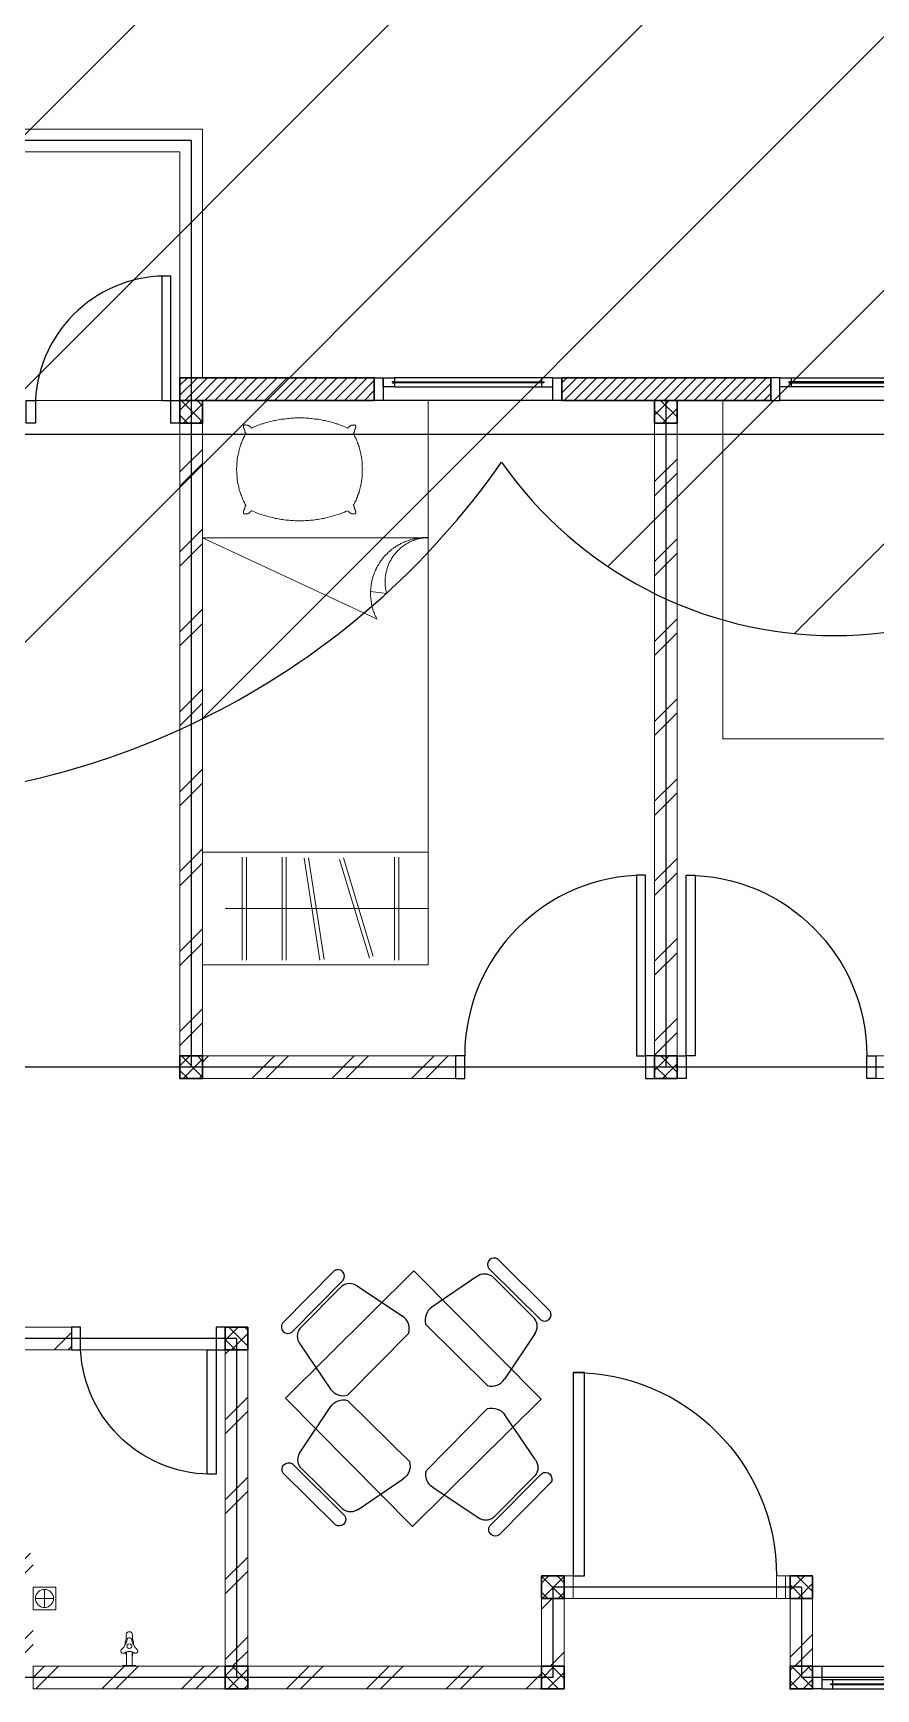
# Model space of a CAD drawing. Header units: millimetres. Extents: x -324 to 75, y -297 to 74.
# Drawn here: x -57.53 to -53.8, y 7.9 to 15.22 of the extents above; entities that cross this region are included whole.
import ezdxf

# ---------------------------------------------------------------- set-up
doc = ezdxf.new("R2010")
doc.units = ezdxf.units.MM
doc.layers.get('defpoints').update_dxf_attribs({"color": 1})
for name, color, linetype, lineweight in [('ars', 11, 'Continuous', 0), ('KOL', 1, 'Continuous', 30), ('KOLOM', 4, 'Continuous', 9), ('lan', 7, 'Continuous', 15), ('SANITAIR', 15, 'Continuous', 9), ('tem', 5, 'Continuous', 20)]:
    doc.layers.add(name, color=color, linetype=linetype, lineweight=lineweight)
doc.layers.add('as', color=1, linetype='Continuous', plot=False)
doc.layers.add('FURNITURE', color=68, linetype='Continuous')
doc.layers.add('Kusen', color=30, linetype='Continuous')
doc.styles.add('ATTR', font='romans.shx', dxfattribs={"width": 0.8, "height": 0.56})
pattern_1 = [(45, (517.045883, -325.731844), (-0.0220970869, 0.0220970869), [])]

# ---------------------------------------------------------------- blocks, each defined once
blk = doc.blocks.new('T. J1')
at = {"layer": 'Kusen'}
for p, q in [((-0.7188, 0.1), (-0.0688, 0.1)), ((0.7212, 0.1), (0.0712, 0.1)), ((-0.0188, 0), (-0.7688, 0)), ((-0.0688, 0.06), (-0.7188, 0.06)), ((0.0212, 0), (0.7712, 0)), ((0.0712, 0.06), (0.7212, 0.06))]:
    blk.add_line(p, q, dxfattribs=at)
for points in [[(-0.8088, 0), (-0.7688, 0), (-0.7688, 0.1), (-0.8088, 0.1)], [(-0.0188, 0), (0.0212, 0), (0.0212, 0.1), (-0.0188, 0.1)], [(0.8112, 0), (0.7712, 0), (0.7712, 0.1), (0.8112, 0.1)]]:
    blk.add_lwpolyline(points, close=True, dxfattribs=at)
for points in [[(-0.7188, 0.0775), (-0.7188, 0.06), (-0.7688, 0.06), (-0.7688, 0.1), (-0.7188, 0.1), (-0.7188, 0.0825), (-0.7288, 0.0825), (-0.7288, 0.0775), (-0.7188, 0.0775)], [(-0.0688, 0.0775), (-0.0688, 0.06), (-0.0188, 0.06), (-0.0188, 0.1), (-0.0688, 0.1), (-0.0688, 0.0825), (-0.0588, 0.0825), (-0.0588, 0.0775), (-0.0688, 0.0775)], [(0.0712, 0.0775), (0.0712, 0.06), (0.0212, 0.06), (0.0212, 0.1), (0.0712, 0.1), (0.0712, 0.0825), (0.0612, 0.0825), (0.0612, 0.0775), (0.0712, 0.0775)], [(0.7212, 0.0775), (0.7212, 0.06), (0.7712, 0.06), (0.7712, 0.1), (0.7212, 0.1), (0.7212, 0.0825), (0.7312, 0.0825), (0.7312, 0.0775), (0.7212, 0.0775)]]:
    blk.add_lwpolyline(points, dxfattribs=at)
at = {"layer": 'Kusen', "color": 141}
for points in [[(-0.7288, 0.0775), (-0.0588, 0.0775), (-0.0588, 0.0825), (-0.7288, 0.0825)], [(0.7312, 0.0775), (0.0612, 0.0775), (0.0612, 0.0825), (0.7312, 0.0825)]]:
    blk.add_lwpolyline(points, close=True, dxfattribs=at)
blk = doc.blocks.new('T. J2')
at = {"layer": 'Kusen'}
for p, q in [((-0.3692, 0.1), (0.2808, 0.1)), ((-0.4192, 0), (0.3308, 0)), ((0.2808, 0.06), (-0.3692, 0.06))]:
    blk.add_line(p, q, dxfattribs=at)
for points in [[(-0.4592, 0), (-0.4192, 0), (-0.4192, 0.1), (-0.4592, 0.1)], [(0.3308, 0), (0.3708, 0), (0.3708, 0.1), (0.3308, 0.1)]]:
    blk.add_lwpolyline(points, close=True, dxfattribs=at)
for points in [[(-0.3692, 0.0775), (-0.3692, 0.06), (-0.4192, 0.06), (-0.4192, 0.1), (-0.3692, 0.1), (-0.3692, 0.0825), (-0.3792, 0.0825), (-0.3792, 0.0775), (-0.3692, 0.0775)], [(0.2808, 0.0775), (0.2808, 0.06), (0.3308, 0.06), (0.3308, 0.1), (0.2808, 0.1), (0.2808, 0.0825), (0.2908, 0.0825), (0.2908, 0.0775), (0.2808, 0.0775)]]:
    blk.add_lwpolyline(points, dxfattribs=at)
at = {"layer": 'Kusen', "color": 141}
blk.add_lwpolyline([(-0.3792, 0.0775), (0.2908, 0.0775), (0.2908, 0.0825), (-0.3792, 0.0825)], close=True, dxfattribs=at)
blk = doc.blocks.new('P.80')
at = {"layer": 'Kusen'}
for points in [[(-69.8094, -74.8368), (-69.7694, -74.8368), (-69.7694, -74.0368), (-69.8094, -74.0368)], [(-70.6094, -74.9368), (-70.5694, -74.9368), (-70.5694, -74.8368), (-70.6094, -74.8368)], [(-69.7694, -74.9368), (-69.7294, -74.9368), (-69.7294, -74.8368), (-69.7694, -74.8368)]]:
    blk.add_lwpolyline(points, close=True, dxfattribs=at)
blk.add_arc((-69.7694, -74.8368), 0.8, 90, 180, dxfattribs=at)
blk = doc.blocks.new('P.60')
at = {"layer": 'Kusen'}
for points in [[(1472.8348, 997.5354), (1472.8748, 997.5354), (1472.8748, 997.4354), (1472.8348, 997.4354)], [(1473.4748, 997.5354), (1473.5148, 997.5354), (1473.5148, 997.4354), (1473.4748, 997.4354)], [(1472.8748, 996.8854), (1472.9148, 996.8854), (1472.9148, 997.4354), (1472.8748, 997.4354)]]:
    blk.add_lwpolyline(points, close=True, dxfattribs=at)
blk.add_arc((1472.8948, 997.4658), 0.5808, 268.02661, 356.99428, dxfattribs=at)
blk = doc.blocks.new('K 10.10')
at = {"layer": 'ars'}
h = blk.add_hatch(dxfattribs=at)
h.set_pattern_fill('_USER', color=256, scale=0.05, angle=45, double=1, pattern_type=0)
h.set_pattern_definition([(45, (0, 0), (-0.035355339, 0.035355339), []), (135, (0, 0), (-0.035355339, -0.035355339), [])])
h.paths.add_polyline_path([(1560.5383, 1380.4069), (1560.6383, 1380.4069), (1560.6383, 1380.5069), (1560.5383, 1380.5069)])
at = {"layer": 'KOL'}
blk.add_lwpolyline([(1560.5383, 1380.4069), (1560.6383, 1380.4069), (1560.6383, 1380.5069), (1560.5383, 1380.5069)], close=True, dxfattribs=at)
blk = doc.blocks.new('KRAN ATAS')
for p, q in [((-0.0198, 0), (0, 0)), ((-0.0198, -0.0015), (-0.0198, 0)), ((0.0198, 0), (0, 0)), ((0.0198, -0.0015), (0.0198, 0)), ((-0.0193, -0.002), (0, -0.002)), ((-0.0087, -0.006), (-0.0087, -0.0441)), ((0.0193, -0.002), (0, -0.002)), ((0.0087, -0.006), (0.0087, -0.0441))]:
    blk.add_line(p, q)
for centre, radius, start, end in [((-0.0191, -0.047), 0.00682, 147.2603, 232.4214), ((-0.0188, -0.0464), 0.00682, 67.5786, 152.7397), ((-0.0193, -0.0015), 0.0005, 180, 270), ((0, -0.0187), 0.0268, 232.9628, 307.0372), ((-0.0127, -0.006), 0.004, 0, 90), ((0.0743, -0.0604), 0.0878, 163.7486, 168.4446), ((-0.0388, -0.0275), 0.03, 343.7486, 0), ((0.0127, -0.006), 0.004, 90, 180), ((0.0388, -0.0275), 0.03, 180, 196.2514), ((-0.0743, -0.0604), 0.0878, 11.5554, 16.2514), ((0.0188, -0.0464), 0.00682, 27.2603, 112.4214), ((0.0193, -0.0015), 0.0005, 270, 0), ((0.0191, -0.047), 0.00682, 307.5786, 32.7397), ((-0.0514, -0.0871), 0.0447, 7.4918, 50.9581), ((0.0743, -0.0604), 0.0878, 182.0552, 189.0251), ((-0.0892, -0.0965), 0.08, 0.3555, 16.2023), ((-0.0004, -0.0965), 0.0088, 176.8553, 272.6444), ((-0.0004, -0.0613), 0.0068, 86.5771, 273.4229), ((-0.0003, -0.0804), 0.00682, 187.5786, 272.7397), ((0.0004, -0.0613), 0.0068, 266.5771, 93.4229), ((0.0003, -0.0804), 0.00682, 267.2603, 352.4214), ((0.0004, -0.0965), 0.0088, 267.3556, 3.1447), ((0.0514, -0.0871), 0.0447, 129.0419, 172.5082), ((0.0892, -0.0965), 0.08, 163.7977, 179.6445), ((-0.0743, -0.0604), 0.0878, 350.9749, 357.9448)]:
    blk.add_arc(centre, radius, start, end)
blk = doc.blocks.new('AVOOR')
blk.add_lwpolyline([(-21.8185, -71.5914), (-21.9185, -71.5914), (-21.9185, -71.4914), (-21.8185, -71.4914)], close=True)
for points in [[(-21.9085, -71.5414), (-21.8285, -71.5414)], [(-21.8685, -71.5014), (-21.8685, -71.5814)]]:
    blk.add_lwpolyline(points)
blk.add_circle((-21.8685, -71.5414), 0.04)
blk = doc.blocks.new('P-90')
at = {"layer": 'Kusen'}
blk.add_lwpolyline([(374.6908, -21.5979), (374.7408, -21.5979), (374.7408, -22.4979), (374.6908, -22.4979)], close=True, dxfattribs=at)
at = {"layer": 'Kusen', "lineweight": 9}
for points in [[(373.8008, -22.4979), (373.8408, -22.4979), (373.8408, -22.5979), (373.8008, -22.5979)], [(374.7408, -22.4979), (374.7808, -22.4979), (374.7808, -22.5979), (374.7408, -22.5979)]]:
    blk.add_lwpolyline(points, close=True, dxfattribs=at)
at = {"layer": 'Kusen'}
blk.add_arc((374.7408, -22.4979), 0.9, 90, 180, dxfattribs=at)
blk = doc.blocks.new('BED2')
blk.add_lwpolyline([(-0.4994, 1.9988), (0.4994, 1.9988), (0.4994, 0), (-0.4994, 0)], close=True)
for points in [[(0.4994, 1.9988), (0.4994, 0)], [(0.2827, 1.8765), (0.2766, 1.8789), (0.2706, 1.8826), (0.2633, 1.885), (0.2573, 1.8874), (0.2512, 1.8898), (0.2439, 1.8923), (0.2379, 1.8947), (0.2306, 1.8959), (0.2246, 1.8983), (0.2185, 1.9007), (0.2113, 1.9019), (0.2052, 1.9044), (0.1979, 1.9056), (0.1919, 1.9068), (0.1846, 1.9092), (0.1786, 1.9104), (0.1713, 1.9116), (0.1653, 1.9128), (0.158, 1.914), (0.1519, 1.9153), (0.1447, 1.9165), (0.1374, 1.9165), (0.1314, 1.9177), (0.1241, 1.9189), (0.118, 1.9189), (0.1108, 1.9201), (0.1047, 1.9201), (0.0975, 1.9201), (0.0902, 1.9213), (0.0841, 1.9213), (0.0769, 1.9213), (0.0708, 1.9213), (0.0636, 1.9213), (0.0563, 1.9213), (0.0502, 1.9213), (0.043, 1.9201), (0.0369, 1.9201), (0.0297, 1.9201), (0.0224, 1.9189), (0.0163, 1.9189), (0.0091, 1.9177), (0.003, 1.9165), (-0.0042, 1.9165), (-0.0115, 1.9153), (-0.0176, 1.914), (-0.0248, 1.9128), (-0.0309, 1.9116), (-0.0381, 1.9104), (-0.0442, 1.9092), (-0.0515, 1.9068), (-0.0575, 1.9056), (-0.0648, 1.9044), (-0.0708, 1.9019), (-0.0781, 1.9007), (-0.0841, 1.8983), (-0.0902, 1.8959), (-0.0975, 1.8947), (-0.1035, 1.8923), (-0.1108, 1.8898), (-0.1168, 1.8874), (-0.1229, 1.885), (-0.1301, 1.8826), (-0.1362, 1.8789), (-0.1423, 1.8765)], [(-0.1677, 1.8523), (-0.1701, 1.8475), (-0.1725, 1.8426), (-0.1749, 1.8378), (-0.1774, 1.8329), (-0.1798, 1.8293), (-0.1822, 1.8245), (-0.1834, 1.8196), (-0.1858, 1.8148), (-0.187, 1.8099), (-0.1895, 1.8051), (-0.1907, 1.799), (-0.1931, 1.7942), (-0.1943, 1.7893), (-0.1955, 1.7845), (-0.1967, 1.7797), (-0.1979, 1.7748), (-0.1992, 1.77), (-0.2004, 1.7651), (-0.2016, 1.7591), (-0.2028, 1.7542), (-0.204, 1.7494), (-0.204, 1.7446), (-0.2052, 1.7397), (-0.2052, 1.7349), (-0.2064, 1.7288), (-0.2064, 1.724), (-0.2076, 1.7191), (-0.2076, 1.7143), (-0.2076, 1.7082), (-0.2076, 1.7034), (-0.2076, 1.6985), (-0.2088, 1.6937), (-0.2076, 1.6877), (-0.2076, 1.6828), (-0.2076, 1.678), (-0.2076, 1.6731), (-0.2076, 1.6683), (-0.2064, 1.6622), (-0.2064, 1.6574), (-0.2052, 1.6525), (-0.2052, 1.6477), (-0.204, 1.6429), (-0.204, 1.6368), (-0.2028, 1.632), (-0.2016, 1.6271), (-0.2004, 1.6223), (-0.1992, 1.6174), (-0.1979, 1.6126), (-0.1967, 1.6065), (-0.1955, 1.6017), (-0.1943, 1.5969), (-0.1931, 1.592), (-0.1907, 1.5872), (-0.1895, 1.5823), (-0.187, 1.5775), (-0.1858, 1.5726), (-0.1834, 1.5678), (-0.1822, 1.563), (-0.1798, 1.5581), (-0.1774, 1.5533), (-0.1749, 1.5484), (-0.1725, 1.5436), (-0.1701, 1.5387), (-0.1677, 1.5339)], [(-0.1435, 1.8765), (-0.1435, 1.8765), (-0.1435, 1.8765), (-0.1447, 1.8765), (-0.1447, 1.8777), (-0.1447, 1.8789), (-0.1471, 1.8789), (-0.1471, 1.8814), (-0.1495, 1.8814), (-0.1495, 1.8826), (-0.1495, 1.8826), (-0.1495, 1.8838), (-0.1519, 1.8838), (-0.1519, 1.8862), (-0.1556, 1.8862), (-0.1556, 1.8874), (-0.158, 1.8874), (-0.158, 1.8886), (-0.1592, 1.8886), (-0.1592, 1.8886), (-0.1689, 1.8886), (-0.1689, 1.8898), (-0.1701, 1.8898), (-0.1701, 1.891), (-0.1737, 1.891), (-0.1737, 1.8898), (-0.1737, 1.8898), (-0.1737, 1.8886), (-0.1774, 1.8886), (-0.1774, 1.8886), (-0.1774, 1.8886), (-0.1774, 1.8862), (-0.1786, 1.8862), (-0.1786, 1.8789), (-0.1774, 1.8789), (-0.1774, 1.8765), (-0.1774, 1.8765), (-0.1774, 1.8729), (-0.1762, 1.8729), (-0.1762, 1.8705), (-0.1749, 1.8705), (-0.1749, 1.868), (-0.1737, 1.868), (-0.1737, 1.8668), (-0.1737, 1.8668), (-0.1737, 1.8632), (-0.1725, 1.8632), (-0.1725, 1.8608), (-0.1713, 1.8608), (-0.1713, 1.8571), (-0.1713, 1.8571), (-0.1713, 1.8559), (-0.1701, 1.8559), (-0.1701, 1.8547), (-0.1689, 1.8547), (-0.1689, 1.8523), (-0.1677, 1.8523)], [(0.3081, 1.8523), (0.3081, 1.8523), (0.3081, 1.8547), (0.3093, 1.8547), (0.3093, 1.8559), (0.3105, 1.8559), (0.3105, 1.8571), (0.3117, 1.8571), (0.3117, 1.8608), (0.3117, 1.8608), (0.3117, 1.8632), (0.313, 1.8632), (0.313, 1.8668), (0.3142, 1.8668), (0.3142, 1.868), (0.3142, 1.868), (0.3142, 1.8705), (0.3154, 1.8705), (0.3154, 1.8729), (0.3166, 1.8729), (0.3166, 1.8765), (0.3178, 1.8765), (0.3178, 1.8789), (0.3178, 1.8789), (0.3178, 1.8862), (0.3178, 1.8862), (0.3178, 1.8886), (0.3166, 1.8886), (0.3166, 1.8886), (0.3142, 1.8886), (0.3142, 1.8898), (0.313, 1.8898), (0.313, 1.891), (0.3093, 1.891), (0.3093, 1.8898), (0.3081, 1.8898), (0.3081, 1.8886), (0.2996, 1.8886), (0.2996, 1.8886), (0.2972, 1.8886), (0.2972, 1.8874), (0.296, 1.8874), (0.296, 1.8862), (0.2924, 1.8862), (0.2924, 1.8838), (0.29, 1.8838), (0.29, 1.8826), (0.2887, 1.8826), (0.2887, 1.8814), (0.2863, 1.8814), (0.2863, 1.8789), (0.2851, 1.8789), (0.2851, 1.8777), (0.2839, 1.8777), (0.2839, 1.8765), (0.2839, 1.8765), (0.2839, 1.8765), (0.2827, 1.8765)], [(0.3081, 1.5339), (0.3105, 1.5387), (0.313, 1.5436), (0.3154, 1.5484), (0.3178, 1.5533), (0.3202, 1.5581), (0.3226, 1.563), (0.3238, 1.5678), (0.3263, 1.5726), (0.3275, 1.5775), (0.3299, 1.5823), (0.3311, 1.5872), (0.3335, 1.592), (0.3347, 1.5969), (0.336, 1.6017), (0.3372, 1.6065), (0.3384, 1.6126), (0.3396, 1.6174), (0.3408, 1.6223), (0.342, 1.6271), (0.3432, 1.632), (0.3444, 1.6368), (0.3444, 1.6429), (0.3456, 1.6477), (0.3456, 1.6525), (0.3469, 1.6574), (0.3469, 1.6622), (0.3481, 1.6683), (0.3481, 1.6731), (0.3481, 1.678), (0.3481, 1.6828), (0.3493, 1.6889), (0.3493, 1.6937), (0.3493, 1.6985), (0.3481, 1.7034), (0.3481, 1.7082), (0.3481, 1.7143), (0.3481, 1.7191), (0.3469, 1.724), (0.3469, 1.7288), (0.3456, 1.7349), (0.3456, 1.7397), (0.3444, 1.7446), (0.3444, 1.7494), (0.3432, 1.7542), (0.342, 1.7591), (0.3408, 1.7651), (0.3396, 1.77), (0.3384, 1.7748), (0.3372, 1.7797), (0.336, 1.7845), (0.3347, 1.7893), (0.3335, 1.7942), (0.3311, 1.799), (0.3299, 1.8051), (0.3275, 1.8099), (0.3263, 1.8148), (0.3238, 1.8196), (0.3226, 1.8245), (0.3202, 1.8293), (0.3178, 1.8329), (0.3154, 1.8378), (0.313, 1.8426), (0.3105, 1.8475), (0.3081, 1.8523)], [(-0.1677, 1.5339), (-0.1689, 1.5339), (-0.1689, 1.5327), (-0.1701, 1.5327), (-0.1701, 1.5303), (-0.1713, 1.5303), (-0.1713, 1.5278), (-0.1713, 1.5278), (-0.1713, 1.5254), (-0.1725, 1.5254), (-0.1725, 1.523), (-0.1737, 1.523), (-0.1737, 1.5206), (-0.1737, 1.5206), (-0.1737, 1.5182), (-0.1749, 1.5182), (-0.1749, 1.5169), (-0.1762, 1.5169), (-0.1762, 1.5145), (-0.1774, 1.5145), (-0.1774, 1.5097), (-0.1774, 1.5097), (-0.1774, 1.5073), (-0.1786, 1.5073), (-0.1786, 1.5), (-0.1774, 1.5), (-0.1774, 1.4988), (-0.1774, 1.4988), (-0.1774, 1.4976), (-0.1737, 1.4976), (-0.1737, 1.4964), (-0.1737, 1.4964), (-0.1737, 1.4964), (-0.1701, 1.4964), (-0.1701, 1.4964), (-0.1689, 1.4964), (-0.1689, 1.4976), (-0.1592, 1.4976), (-0.1592, 1.4988), (-0.158, 1.4988), (-0.158, 1.5), (-0.1556, 1.5), (-0.1556, 1.5), (-0.1519, 1.5), (-0.1519, 1.5024), (-0.1495, 1.5024), (-0.1495, 1.5048), (-0.1495, 1.5048), (-0.1495, 1.5061), (-0.1471, 1.5061), (-0.1471, 1.5073), (-0.1447, 1.5073), (-0.1447, 1.5085), (-0.1447, 1.5085), (-0.1435, 1.5085), (-0.1435, 1.5097), (-0.1435, 1.5097)], [(-0.1423, 1.5109), (-0.1362, 1.5085), (-0.1289, 1.5048), (-0.1229, 1.5024), (-0.1168, 1.5), (-0.1108, 1.4976), (-0.1035, 1.4952), (-0.0975, 1.4939), (-0.0902, 1.4915), (-0.0841, 1.4891), (-0.0781, 1.4879), (-0.0708, 1.4855), (-0.0648, 1.4843), (-0.0575, 1.4818), (-0.0515, 1.4806), (-0.0442, 1.4794), (-0.0381, 1.477), (-0.0309, 1.4758), (-0.0248, 1.4746), (-0.0176, 1.4734), (-0.0115, 1.4722), (-0.0042, 1.4722), (0.003, 1.4709), (0.0091, 1.4697), (0.0163, 1.4685), (0.0224, 1.4685), (0.0297, 1.4673), (0.0369, 1.4673), (0.043, 1.4673), (0.0502, 1.4661), (0.0563, 1.4661), (0.0636, 1.4661), (0.0708, 1.4661), (0.0769, 1.4661), (0.0841, 1.4661), (0.0902, 1.4661), (0.0975, 1.4673), (0.1047, 1.4673), (0.1108, 1.4673), (0.118, 1.4685), (0.1241, 1.4685), (0.1314, 1.4697), (0.1386, 1.4709), (0.1447, 1.4722), (0.1519, 1.4722), (0.158, 1.4734), (0.1653, 1.4746), (0.1713, 1.4758), (0.1786, 1.477), (0.1846, 1.4794), (0.1919, 1.4806), (0.1979, 1.4818), (0.2052, 1.4843), (0.2113, 1.4855), (0.2185, 1.4879), (0.2246, 1.4891), (0.2306, 1.4915), (0.2379, 1.4939), (0.2439, 1.4952), (0.2512, 1.4976), (0.2573, 1.5), (0.2633, 1.5024), (0.2706, 1.5061), (0.2766, 1.5085), (0.2827, 1.5109)], [(0.2827, 1.5097), (0.2839, 1.5097)], [(0.2839, 1.5097), (0.2839, 1.5085), (0.2839, 1.5085), (0.2839, 1.5085), (0.2851, 1.5085), (0.2851, 1.5073), (0.2863, 1.5073), (0.2863, 1.5061), (0.2887, 1.5061), (0.2887, 1.5048), (0.29, 1.5048), (0.29, 1.5024), (0.2924, 1.5024), (0.2924, 1.5), (0.296, 1.5), (0.296, 1.5), (0.2972, 1.5), (0.2972, 1.4988), (0.2996, 1.4988), (0.2996, 1.4976), (0.3081, 1.4976), (0.3081, 1.4964), (0.3093, 1.4964), (0.3093, 1.4964), (0.313, 1.4964), (0.313, 1.4964), (0.3142, 1.4964), (0.3142, 1.4976), (0.3166, 1.4976), (0.3166, 1.4988), (0.3178, 1.4988), (0.3178, 1.5), (0.3178, 1.5), (0.3178, 1.5073), (0.3178, 1.5073), (0.3178, 1.5097), (0.3166, 1.5097), (0.3166, 1.5145), (0.3154, 1.5145), (0.3154, 1.5169), (0.3142, 1.5169), (0.3142, 1.5182), (0.3142, 1.5182), (0.3142, 1.5206), (0.313, 1.5206), (0.313, 1.523), (0.3117, 1.523), (0.3117, 1.5254), (0.3117, 1.5254), (0.3117, 1.5278), (0.3105, 1.5278), (0.3105, 1.5303), (0.3093, 1.5303), (0.3093, 1.5327), (0.3081, 1.5327), (0.3081, 1.5339), (0.3081, 1.5339)], [(-0.3154, 1.1441), (-0.3142, 1.1501), (-0.313, 1.155), (-0.3117, 1.161), (-0.3105, 1.1659), (-0.3105, 1.1719), (-0.3093, 1.1768), (-0.3093, 1.1828), (-0.3081, 1.1877), (-0.3081, 1.1937), (-0.3081, 1.1998), (-0.3081, 1.2046), (-0.3093, 1.2107), (-0.3093, 1.2155), (-0.3105, 1.2215), (-0.3105, 1.2264), (-0.3117, 1.2324), (-0.313, 1.2373), (-0.3142, 1.2433), (-0.3154, 1.2482), (-0.3166, 1.253), (-0.319, 1.2591), (-0.3202, 1.2639), (-0.3226, 1.2688), (-0.3238, 1.2748), (-0.3263, 1.2797), (-0.3287, 1.2845), (-0.3311, 1.2893), (-0.3347, 1.2942), (-0.3372, 1.299), (-0.3396, 1.3039), (-0.3432, 1.3087), (-0.3469, 1.3136), (-0.3505, 1.3172), (-0.3541, 1.322), (-0.3577, 1.3257), (-0.3614, 1.3305), (-0.365, 1.3341), (-0.3686, 1.3378), (-0.3735, 1.3426), (-0.3771, 1.3462), (-0.3808, 1.3499), (-0.3856, 1.3523), (-0.3904, 1.3559), (-0.3953, 1.3596), (-0.3989, 1.362), (-0.4038, 1.3644), (-0.4086, 1.368), (-0.4134, 1.3705), (-0.4183, 1.3729), (-0.4231, 1.3753), (-0.4292, 1.3777), (-0.434, 1.3789), (-0.4389, 1.3814), (-0.4437, 1.3826), (-0.4498, 1.385), (-0.4546, 1.3862), (-0.4607, 1.3874), (-0.4655, 1.3886), (-0.4715, 1.3898), (-0.4764, 1.3898), (-0.4824, 1.391), (-0.4873, 1.391), (-0.4933, 1.3923), (-0.4994, 1.3923)], [(-0.2718, 1.0315), (-0.2706, 1.0351), (-0.2682, 1.0387), (-0.2669, 1.0424), (-0.2645, 1.046), (-0.2633, 1.0496), (-0.2621, 1.0533), (-0.2609, 1.0581), (-0.2585, 1.0617), (-0.2573, 1.0654), (-0.2561, 1.069), (-0.2548, 1.0726), (-0.2536, 1.0763), (-0.2524, 1.0811), (-0.2512, 1.0847), (-0.2512, 1.0884), (-0.25, 1.092), (-0.2488, 1.0956), (-0.2488, 1.1005), (-0.2476, 1.1041), (-0.2464, 1.1077), (-0.2464, 1.1114), (-0.2464, 1.1162), (-0.2452, 1.1199), (-0.2452, 1.1235), (-0.2452, 1.1283), (-0.2439, 1.132), (-0.2439, 1.1356), (-0.2439, 1.1392), (-0.2439, 1.1441), (-0.2439, 1.1477), (-0.2439, 1.1513), (-0.2439, 1.1562), (-0.2439, 1.1598), (-0.2452, 1.1634), (-0.2452, 1.1671), (-0.2452, 1.1719), (-0.2464, 1.1755), (-0.2464, 1.1792), (-0.2464, 1.1828), (-0.2476, 1.1877), (-0.2488, 1.1913), (-0.2488, 1.1949), (-0.25, 1.1985), (-0.2512, 1.2034), (-0.2512, 1.207), (-0.2524, 1.2107), (-0.2536, 1.2143), (-0.2548, 1.2179), (-0.2561, 1.2228), (-0.2573, 1.2264), (-0.2585, 1.23), (-0.2597, 1.2337), (-0.2621, 1.2373), (-0.2633, 1.2409), (-0.2645, 1.2446), (-0.2657, 1.2482), (-0.2682, 1.2518), (-0.2694, 1.2554), (-0.2718, 1.2591), (-0.273, 1.2627), (-0.2754, 1.2663), (-0.2778, 1.27), (-0.2803, 1.2736), (-0.2815, 1.2772), (-0.2839, 1.2809), (-0.2863, 1.2845), (-0.2887, 1.2869), (-0.2912, 1.2906), (-0.2936, 1.2942), (-0.296, 1.2966), (-0.2984, 1.3002), (-0.3008, 1.3039), (-0.3033, 1.3063), (-0.3057, 1.3099), (-0.3093, 1.3123), (-0.3117, 1.316), (-0.3142, 1.3184), (-0.3178, 1.3208), (-0.3202, 1.3245), (-0.3226, 1.3269), (-0.3263, 1.3293), (-0.3287, 1.3317), (-0.3323, 1.3354), (-0.3347, 1.3378), (-0.3384, 1.3402), (-0.342, 1.3426), (-0.3444, 1.345), (-0.3481, 1.3475), (-0.3517, 1.3487), (-0.3541, 1.3511), (-0.3577, 1.3535), (-0.3614, 1.3559), (-0.365, 1.3584), (-0.3686, 1.3596), (-0.3711, 1.362), (-0.3747, 1.3632), (-0.3783, 1.3656), (-0.382, 1.3668), (-0.3856, 1.3692), (-0.3892, 1.3705), (-0.3929, 1.3717), (-0.3965, 1.3741), (-0.4001, 1.3753), (-0.4038, 1.3765), (-0.4074, 1.3777), (-0.411, 1.3789), (-0.4159, 1.3801), (-0.4195, 1.3814), (-0.4231, 1.3826), (-0.4268, 1.3838), (-0.4304, 1.385), (-0.4352, 1.3862), (-0.4389, 1.3862), (-0.4425, 1.3874), (-0.4461, 1.3886), (-0.451, 1.3886), (-0.4546, 1.3898), (-0.4582, 1.3898), (-0.4619, 1.391), (-0.4667, 1.391), (-0.4703, 1.391), (-0.474, 1.3923), (-0.4788, 1.3923), (-0.4824, 1.3923), (-0.4873, 1.3923), (-0.4909, 1.3923), (-0.4946, 1.3923), (-0.4994, 1.3923)], [(-0.4994, 1.391), (0.4994, 1.391)], [(0.4994, 1.391), (-0.273, 1.0315)], [(-0.2439, 1.1538), (-0.3166, 1.1441)], [(-0.4994, 0), (0.4994, 0)], [(0.4994, -0.4988), (-0.4994, -0.4988), (-0.4994, 0), (0.4994, 0), (0.4994, -0.4988)], [(-0.3686, -0.0218), (-0.3686, -0.477)], [(-0.3505, -0.477), (-0.3505, -0.0218)], [(-0.1241, -0.0254), (-0.2561, -0.4613)], [(-0.2391, -0.4685), (-0.1071, -0.0315)], [(0.0309, -0.0242), (-0.0381, -0.4746)], [(-0.02, -0.477), (0.0502, -0.0266)], [(0.1289, -0.0218), (0.1289, -0.477)], [(0.1471, -0.477), (0.1471, -0.0218)], [(0.3057, -0.0218), (0.3057, -0.477)], [(0.3238, -0.477), (0.3238, -0.0218)], [(0.4001, -0.2494), (-0.4994, -0.2494)]]:
    blk.add_lwpolyline(points)
blk = doc.blocks.new('BED1')
at = {"color": 0, "linetype": 'Continuous'}
for points in [[(1.9976, 0), (1.9976, 1.4976), (0, 1.4976), (0, 0), (1.9976, 0)], [(1.5484, 1.0993), (1.1489, 1.0993), (1.1489, 1.4976), (1.5484, 1.0993)], [(1.9346, 1.3656), (1.9443, 1.2458), (1.9467, 1.1259), (1.9467, 1.0061), (1.9443, 0.8862), (1.9346, 0.7663), (1.707, 0.7809), (1.586, 0.7663), (1.6017, 1.1404), (1.586, 1.3656), (1.8717, 1.3426), (1.9346, 1.3656)], [(1.4492, 1.0993), (1.4492, 0)], [(1.5484, 1.0993), (1.5484, 0)], [(1.9298, 0.1235), (1.7724, 0.138), (1.5799, 0.1235), (1.5981, 0.2833), (1.5799, 0.7228), (1.6634, 0.7094), (1.9298, 0.7228)], [(1.9298, 0.1235), (1.931, 0.1332), (1.9322, 0.1429), (1.9334, 0.1513), (1.9346, 0.161), (1.9346, 0.1707), (1.9358, 0.1804), (1.937, 0.1889), (1.9383, 0.1985), (1.9383, 0.2082), (1.9395, 0.2179), (1.9407, 0.2264), (1.9407, 0.2361), (1.9419, 0.2458), (1.9419, 0.2542), (1.9431, 0.2639), (1.9431, 0.2736), (1.9443, 0.2833), (1.9443, 0.2918), (1.9455, 0.3015), (1.9455, 0.3111), (1.9455, 0.3208), (1.9467, 0.3293), (1.9467, 0.339), (1.9467, 0.3487), (1.9467, 0.3584), (1.9479, 0.3668), (1.9479, 0.3765), (1.9479, 0.3862), (1.9479, 0.3959), (1.9479, 0.4044), (1.9479, 0.414), (1.9479, 0.4237), (1.9479, 0.4334), (1.9479, 0.4419), (1.9479, 0.4516), (1.9479, 0.4613), (1.9479, 0.4709), (1.9479, 0.4794), (1.9467, 0.4891), (1.9467, 0.4988), (1.9467, 0.5085), (1.9467, 0.5169), (1.9455, 0.5266), (1.9455, 0.5363), (1.9455, 0.546), (1.9443, 0.5545), (1.9443, 0.5642), (1.9431, 0.5738), (1.9431, 0.5835), (1.9419, 0.592), (1.9419, 0.6017), (1.9407, 0.6114), (1.9407, 0.6199), (1.9395, 0.6295), (1.9383, 0.6392), (1.9383, 0.6489), (1.937, 0.6574), (1.9358, 0.6671), (1.9346, 0.6768), (1.9346, 0.6864), (1.9334, 0.6949), (1.9322, 0.7046), (1.931, 0.7143), (1.9298, 0.7228)]]:
    blk.add_lwpolyline(points, dxfattribs=at)
blk = doc.blocks.new('Manager Chair')
for p, q in [((6.793595, 0), (-6.793595, 0)), ((6.793595, -2.40006), (-6.793595, -2.40006)), ((5.764665, -3), (-5.250155, -3)), ((-7.308135, -5), (-9.242845, -14.93924)), ((7.82266, -5), (9.757352, -14.93924)), ((-7.822645, -18), (8.337156, -18))]:
    blk.add_line(p, q)
for centre, radius, start, end in [((-6.608415, -1.20003), 1.214231, 98.77222, 261.2278), ((-4.915795, -5.40289), 2.426032, 97.92188, 170.4409), ((5.430285, -5.40292), 2.42607, 9.559852, 82.07782), ((6.608435, -1.20003), 1.214228, 278.7714, 81.22861), ((-6.352795, -15.45813), 2.936262, 169.8216, 239.9611), ((6.867295, -15.45813), 2.936262, 300.0388, 10.17842)]:
    blk.add_arc(centre, radius, start, end)
at = {"style": 'ATTR', "width": 0.8, "flags": 9}
blk.add_attdef('ESTCODE', (0, 0), '', height=0.003816, dxfattribs=at)
blk = doc.blocks.new('mj makan')
blk.add_lwpolyline([(-0.0055, 1.1314), (0.5629, 0.5684), (0, 0), (-0.5684, 0.5629)], close=True)
for p, xscale, yscale, zscale, rotation in [((-0.4923, 1.0685), -0.02383953608250516, 0.02383953608250516, 0.02383953608250516, 44.72219960516194), ((0.4614, 1.0156), -0.02383953608250517, 0.02383953608250517, 0.02383953608250517, 314.7221996051619)]:
    blk.add_blockref('Manager Chair', p, dxfattribs=dict(xscale=xscale, yscale=yscale, zscale=zscale, rotation=rotation))
at = {"extrusion": (0, 0, -1)}
for p, xscale, yscale, zscale, rotation in [((0.4971, 0.0786), -0.0238395360825052, 0.0238395360825052, -0.0238395360825052, 225.2778003948382), ((-0.457, 0.1222), -0.02383953608250516, 0.02383953608250516, -0.02383953608250516, 135.277800394838)]:
    blk.add_blockref('Manager Chair', p, dxfattribs=dict(at, xscale=xscale, yscale=yscale, zscale=zscale, rotation=rotation))
blk = doc.blocks.new('typikal-1a')
at = {"layer": 'as'}
for p, q in [((0, 5.5), (1.9, 5.5)), ((1.9, 5.1), (1.9, 5.5)), ((3, 5.1), (3, 5.5)), ((3, 5.5), (6.2, 5.5)), ((4.4, 4), (4.4, 5.5)), ((1.9, 5.1), (3, 5.1)), ((4.4, 4), (6.2, 4)), ((0, 2.8), (6.2, 2.8)), ((2.5, -0.15), (2.5, 2.8)), ((4.6, -1.3), (4.6, 2.8)), ((4.6, -1.3), (6.2, -1.3))]:
    blk.add_line(p, q, dxfattribs=at)
at = {"layer": 'KOL'}
for points in [[(2.035, -0.15), (2.96, -0.15), (2.96, -0.25), (2.035, -0.25)], [(3.79, -0.15), (4.65, -0.15), (4.65, -0.25), (3.79, -0.25)]]:
    blk.add_lwpolyline(points, close=True, dxfattribs=at)
at = {"layer": 'lan'}
for p, q in [((2.91, 5.15), (2.01, 5.15)), ((5.09, 4.05), (4.53, 4.05)), ((4.73, -0.15), (5.29, -0.15)), ((4.55, -0.25), (4.55, -1.35)), ((4.65, -0.25), (4.65, -1.25)), ((4.65, -1.25), (6.15, -1.25)), ((4.55, -1.35), (6.2, -1.35))]:
    blk.add_line(p, q, dxfattribs=at)
at = {"layer": 'tem'}
for points in [[(3.05, 5.55), (4.35, 5.55), (4.35, 5.45), (3.05, 5.45)], [(4.45, 5.55), (5.3, 5.55), (5.3, 5.45), (4.45, 5.45)], [(1.95, 5.45), (1.85, 5.45), (1.85, 5.15), (1.95, 5.15)], [(2.95, 5.45), (3.05, 5.45), (3.05, 5.15), (2.95, 5.15)], [(4.45, 5.45), (4.35, 5.45), (4.35, 4.05), (4.45, 4.05)], [(1.97, 5.15), (1.95, 5.15), (1.95, 5.05), (1.97, 5.05)], [(5.13, 3.95), (6.15, 3.95), (6.15, 4.05), (5.13, 4.05)], [(1.57, 2.75), (0.05, 2.75), (0.05, 2.85), (1.57, 2.85)], [(4.55, 2.75), (3.43, 2.75), (3.43, 2.85), (4.55, 2.85)], [(2.45, 2.75), (2.55, 2.75), (2.55, -0.05), (2.45, -0.05)], [(4.55, 2.75), (4.65, 2.75), (4.65, -0.05), (4.55, -0.05)]]:
    blk.add_lwpolyline(points, close=True, dxfattribs=at)
at = {"layer": 'ars', "xscale": -1, "rotation": 180}
blk.add_blockref('BED2', (4.0506, 1.8488), dxfattribs=at)
at = {"layer": 'ars', "rotation": 180}
blk.add_blockref('BED1', (2.2476, 1.3476), dxfattribs=at)
at = {"layer": 'FURNITURE', "xscale": -1, "rotation": 180}
blk.add_blockref('mj makan', (3.6205, 4.8319), dxfattribs=at)
at = {"layer": 'KOLOM', "extrusion": (0, 0, -1), "zscale": -1}
for p in [(-1562.4883, -1374.9569), (-1563.5883, -1374.9569), (-1564.9883, -1374.9569), (-1562.4883, -1375.3569), (-1563.5883, -1375.3569), (-1564.9883, -1376.4569), (-1563.0883, -1377.6569), (-1565.1883, -1377.6569), (-1563.0883, -1380.5569), (-1565.1883, -1380.5569)]:
    blk.add_blockref('K 10.10', p, dxfattribs=at)
at = {"layer": 'Kusen', "xscale": -1}
blk.add_blockref('T. J2', (1.3908, 5.45), dxfattribs=at)
at = {"layer": 'Kusen', "xscale": -1, "rotation": 180}
for name, p in [('P-90', (-371.8308, -17.4479)), ('P.60', (-1468.3848, 1001.4854)), ('P.80', (72.1794, -72.0868)), ('T. J1', (1.2238, -0.15)), ('T. J2', (3.4192, -0.15))]:
    blk.add_blockref(name, p, dxfattribs=at)
at = {"layer": 'Kusen', "rotation": 180}
blk.add_blockref('P.80', (-67.1794, -72.0868), dxfattribs=at)
at = {"layer": 'Kusen'}
blk.add_blockref('P.60', (-1468.1848, -997.5854), dxfattribs=at)
at = {"layer": 'SANITAIR', "extrusion": (0, 0, -1), "xscale": -1.450644103627577, "yscale": 1.450644103627577, "zscale": -1.450644103627577, "rotation": 359.9613440846884}
blk.add_blockref('KRAN ATAS', (-4.874, 5.45), dxfattribs=at)
at = {"layer": 'SANITAIR'}
blk.add_blockref('AVOOR', (27.1181, 76.6914), dxfattribs=at)
blk = doc.blocks.new('A-2')
at = {"layer": 'ars'}
h = blk.add_hatch(dxfattribs=at)
h.set_pattern_fill('ANSI31', color=256, scale=0.25, angle=180, style=0)
h.set_pattern_definition(pattern_1)
h.paths.add_polyline_path([(27.5772, 14.3677), (26.7172, 14.3677), (26.7172, 14.4677), (27.5772, 14.4677)])
h = blk.add_hatch(dxfattribs=at)
h.set_pattern_fill('ANSI31', color=256, scale=0.25, angle=180, style=0)
h.set_pattern_definition(pattern_1)
h.paths.add_polyline_path([(29.3322, 14.3677), (28.4072, 14.3677), (28.4072, 14.4677), (29.3322, 14.4677)])
h = blk.add_hatch(dxfattribs=at)
h.set_pattern_fill('TEMBOK', color=256, scale=0.25)
h.set_pattern_definition([(45, (45.59994, 0.1431), (-0.1767767, 0.1767767), []), (45, (45.66244, 0.1431), (-0.1767767, 0.1767767), [])])
h.paths.add_polyline_path([(26.7172, 11.4677), (26.8172, 11.4677), (26.8172, 14.2677), (26.7172, 14.2677)])
h = blk.add_hatch(dxfattribs=at)
h.set_pattern_fill('TEMBOK', color=256, scale=0.25)
h.set_pattern_definition([(45, (43.49994, 0.1431), (-0.1767767, 0.1767767), []), (45, (43.56244, 0.1431), (-0.1767767, 0.1767767), [])])
h.paths.add_polyline_path([(28.8172, 11.4677), (28.9172, 11.4677), (28.9172, 14.2677), (28.8172, 14.2677)])
h = blk.add_hatch(dxfattribs=at)
h.set_pattern_fill('TEMBOK', color=256, scale=0.25)
h.set_pattern_definition([(45, (46.47994, 0.1431), (-0.1767767, 0.1767767), []), (45, (46.54244, 0.1431), (-0.1767767, 0.1767767), [])])
h.paths.add_polyline_path([(27.9372, 11.3677), (26.8172, 11.3677), (26.8172, 11.4677), (27.9372, 11.4677)])
h = blk.add_hatch(dxfattribs=at)
h.set_pattern_fill('TEMBOK', color=256, scale=0.25)
h.set_pattern_definition([(45, (48.07994, -1.0569), (-0.1767767, 0.1767767), []), (45, (48.14244, -1.0569), (-0.1767767, 0.1767767), [])])
h.paths.add_polyline_path([(26.2372, 10.1677), (25.2172, 10.1677), (25.2172, 10.2677), (26.2372, 10.2677)])
h = blk.add_hatch(dxfattribs=at)
h.set_pattern_fill('TEMBOK', color=256, scale=0.25)
h.set_pattern_definition([(45, (45.39994, -5.1569), (-0.1767767, 0.1767767), []), (45, (45.46244, -5.1569), (-0.1767767, 0.1767767), [])])
h.paths.add_polyline_path([(26.9172, 8.7677), (27.0172, 8.7677), (27.0172, 10.1677), (26.9172, 10.1677)])
h = blk.add_hatch(dxfattribs=at)
h.set_pattern_fill('TEMBOK', color=256, scale=0.25)
h.set_pattern_definition([(45, (46.34994, -6.0569), (-0.1767767, 0.1767767), []), (45, (46.41244, -6.0569), (-0.1767767, 0.1767767), [])])
h.paths.add_polyline_path([(25.9672, 8.7677), (26.0672, 8.7677), (26.0672, 9.2677), (25.9672, 9.2677)])
h = blk.add_hatch(dxfattribs=at)
h.set_pattern_fill('TEMBOK', color=256, scale=0.25)
h.set_pattern_definition([(45, (43.99994, -6.2569), (-0.1767767, 0.1767767), []), (45, (44.06244, -6.2569), (-0.1767767, 0.1767767), [])])
h.paths.add_polyline_path([(28.3172, 8.7677), (28.4172, 8.7677), (28.4172, 9.0677), (28.3172, 9.0677)])
h = blk.add_hatch(dxfattribs=at)
h.set_pattern_fill('TEMBOK', color=256, scale=0.25)
h.set_pattern_definition([(45, (42.89994, -6.2569), (-0.1767767, 0.1767767), []), (45, (42.96244, -6.2569), (-0.1767767, 0.1767767), [])])
h.paths.add_polyline_path([(29.4172, 8.7677), (29.5172, 8.7677), (29.5172, 9.0677), (29.4172, 9.0677)])
h = blk.add_hatch(dxfattribs=at)
h.set_pattern_fill('TEMBOK', color=256, scale=0.25)
h.set_pattern_definition([(45, (47.22994, -2.5569), (-0.1767767, 0.1767767), []), (45, (47.29244, -2.5569), (-0.1767767, 0.1767767), [])])
h.paths.add_polyline_path([(26.9172, 8.6677), (26.0672, 8.6677), (26.0672, 8.7677), (26.9172, 8.7677)])
h = blk.add_hatch(dxfattribs=at)
h.set_pattern_fill('TEMBOK', color=256, scale=0.25)
h.set_pattern_definition([(45, (46.27994, -2.5569), (-0.1767767, 0.1767767), []), (45, (46.34244, -2.5569), (-0.1767767, 0.1767767), [])])
h.paths.add_polyline_path([(28.3172, 8.6677), (27.0172, 8.6677), (27.0172, 8.7677), (28.3172, 8.7677)])
at = {"layer": 'as'}
blk.add_line((-36.8328, 14.2177), (37.5672, 14.2177), dxfattribs=at)
at = {"layer": 'lan', "rotation": 180}
blk.add_blockref('typikal-1a', (31.3672, 14.2177), dxfattribs=at)

msp = doc.modelspace()

# ---------------------------------------------------------------- hatches: boundary and pattern name
at = {"layer": 'defpoints'}
h = msp.add_hatch(dxfattribs=at)
h.set_pattern_fill('ANSI31', color=2, scale=0.25, style=0)
h.set_pattern_definition([(45, (47.398, -23.9525), (-0.561266, 0.561266), [])])
edge = h.paths.add_edge_path()
edge.add_arc((-75.606, 17.353), 1.8475, 111.5995, 221.5995)
edge.add_arc((-74.9254, 16.3167), 2.0709, 185.2704, 295.2704)
edge.add_arc((-73.0243, 15.1562), 1.2417, 215, 325)
edge.add_arc((-68.3035, 16.6194), 4.2953, 210.4289, 320.4289)
edge.add_arc((-62.9023, 14.9289), 2.3373, 206.57817, 316.57817)
edge.add_arc((-58.3287, 15.3362), 3.5109, 215, 325)
edge.add_arc((-53.9797, 14.3538), 1.7983, 215, 325)
edge.add_arc((-50.4969, 14.7818), 2.4837, 215.98715, 325.98715)
edge.add_arc((-47.7647, 14.073), 0.9574, 225.29861, 335.29861)
edge.add_arc((-46.4705, 14.3357), 0.7871, 237.36764, 347.36764)
edge.add_arc((-44.8501, 15.335), 1.4487, 233.9595, 343.9595)
edge.add_arc((-43.5804, 15.6324), 0.7084, 279.9695, 389.9695)
edge.add_arc((-43.0752, 17.6341), 1.6514, 273.76588, 383.76588)
edge.add_arc((-44.9973, 17.3059), 3.5743, 16.14186, 126.14185)
edge.add_arc((-49.4974, 18.3086), 3.0448, 38.22253, 148.22253)
edge.add_arc((-54.8916, 17.9473), 3.4253, 35, 145)
edge.add_arc((-61.3239, 17.4772), 4.3681, 33.87739, 143.87739)
edge.add_arc((-70.2256, 15.5585), 7.0047, 39.90604, 149.90604)

# ---------------------------------------------------------------- linework, layer by layer
at = {"layer": 'defpoints', "color": 2}
msp.add_lwpolyline([(-76.2861, 19.0708, 0.520567), (-76.9875, 16.1265, 0.520567), (-74.0414, 14.444, 0.520567), (-72.0072, 14.444, 0.520567), (-64.9926, 13.8832, 0.520567), (-61.2047, 13.3224, 0.520567), (-55.4527, 13.3224, 0.520567), (-52.5066, 13.3224, 0.520567), (-48.4381, 13.3925, 0.520567), (-46.8949, 13.6729, 0.520567), (-45.7024, 14.1636, 0.520567), (-43.4578, 14.9347, 0.520567), (-42.9668, 15.9863, 0.520567), (-41.5638, 18.2997, 0.520567), (-47.1054, 20.1924, 0.520567), (-52.0857, 19.912, 0.520567), (-57.6974, 19.912, 0.520567), (-64.8523, 20.0522, 0.520567)], format="xyb", close=True, dxfattribs=at)

# ---------------------------------------------------------------- block references
msp.add_blockref('A-2', (-83.5933, -0.772))

doc.saveas('drawing.dxf')
